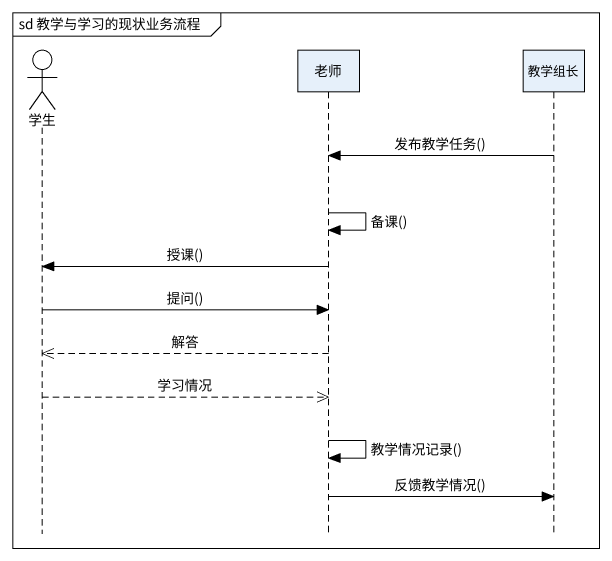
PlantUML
@startuml
mainframe sd 教学与学习的现状业务流程
hide footbox
actor 学生
participant 老师
participant 教学组长

教学组长 -> 老师 : 发布教学任务()
老师 -> 老师 : 备课()
老师 -> 学生 : 授课()
学生 -> 老师 : 提问()
老师 -->> 学生 : 解答
学生 -->> 老师 : 学习情况
老师 -> 老师 : 教学情况记录()
老师 -> 教学组长 : 反馈教学情况()
@enduml
